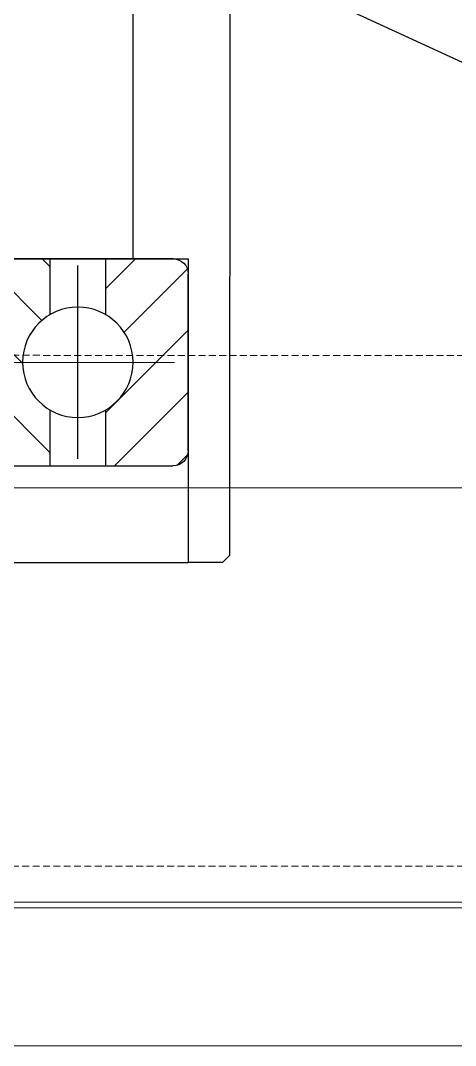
# Model space of a CAD drawing. Header units: millimetres. Extents: x 845401 to 948039, y 511594 to 550263.
# Drawn here: x 909419 to 909450.6, y 536001.3 to 536075.6 of the extents above; entities that cross this region are included whole.
import ezdxf

# ---------------------------------------------------------------- set-up
doc = ezdxf.new("R2010")
doc.units = ezdxf.units.MM
doc.linetypes.add('CENTER', pattern=[0])
doc.linetypes.add('DASHED', pattern=[0.75, 0.5, -0.25])
for name, color, linetype in [('00', 7, 'Continuous'), ('1轮廓实线层', 7, 'Continuous'), ('3中心线层', 1, 'CENTER'), ('4文字层', 3, 'Continuous'), ('4虚线层', 6, 'DASHED'), ('5剖面线层', 2, 'Continuous')]:
    doc.layers.add(name, color=color, linetype=linetype)
doc.layers.add('A-剖-0.10mm.......SECT-L01', color=255, linetype='Continuous', lineweight=18)
doc.layers.add('物流设备', color=7, linetype='Continuous', lineweight=5)

# ---------------------------------------------------------------- blocks, each defined once
blk = doc.blocks.new('6304')
at = {"layer": '5剖面线层'}
h = blk.add_hatch(dxfattribs=at)
h.set_pattern_fill('ANSI31', color=256, style=0)
h.set_pattern_definition([(45, (1622.417437906445, 1392.47649229401), (-2.245064030267288, 2.245064030267288), [])])
edge = h.paths.add_edge_path()
edge.add_line((1637.417437906445, 1412.47649229401), (1635.417437906445, 1412.47649229401))
edge.add_line((1635.417437906445, 1412.47649229401), (1633.381539521583, 1412.47649229401))
edge.add_arc((1629.917437906445, 1410.47649229401), 4.000000000000039, 29.99999999999891, 149.9999999999992)
edge.add_line((1626.453336291308, 1412.47649229401), (1622.417437906445, 1412.47649229401))
edge.add_line((1622.417437906445, 1412.47649229401), (1622.417437906445, 1417.37649229401))
edge.add_arc((1623.517437906445, 1417.37649229401), 1.100000000000001, 90, 180, ccw=False)
edge.add_line((1623.517437906445, 1418.47649229401), (1636.317437906445, 1418.47649229401))
edge.add_arc((1636.317437906445, 1417.37649229401), 1.1, 360, 90, ccw=False)
edge.add_line((1637.417437906445, 1417.37649229401), (1637.417437906445, 1412.47649229401))
h = blk.add_hatch(dxfattribs=at)
h.set_pattern_fill('ANSI31', color=256, angle=90, style=0)
h.set_pattern_definition([(135, (1622.417437906445, 1392.47649229401), (-2.245064030267288, -2.245064030267288), [])])
edge = h.paths.add_edge_path()
edge.add_line((1622.417437906445, 1408.47649229401), (1626.453336291308, 1408.47649229401))
edge.add_arc((1629.917437906445, 1410.47649229401), 3.999999999999996, 210.0000000000005, 330.0000000000009)
edge.add_line((1633.381539521583, 1408.47649229401), (1637.417437906445, 1408.47649229401))
edge.add_line((1637.417437906445, 1408.47649229401), (1637.417437906445, 1403.57649229401))
edge.add_arc((1636.317437906445, 1403.57649229401), 1.1, 270, 360, ccw=False)
edge.add_line((1636.317437906445, 1402.47649229401), (1623.517437906445, 1402.47649229401))
edge.add_arc((1623.517437906445, 1403.57649229401), 1.1, 180, 270, ccw=False)
edge.add_line((1622.417437906445, 1403.57649229401), (1622.417437906445, 1408.47649229401))
at = {"layer": '1轮廓实线层'}
for p, q in [((1622.417437906445, 1392.47649229401), (1622.417437906445, 1417.37649229401)), ((1637.417437906445, 1417.37649229401), (1637.417437906445, 1392.47649229401)), ((1637.417437906445, 1412.47649229401), (1635.417437906445, 1412.47649229401)), ((1622.417437906445, 1408.47649229401), (1626.453336291308, 1408.47649229401)), ((1633.381539521583, 1408.47649229401), (1637.417437906445, 1408.47649229401))]:
    blk.add_line(p, q, dxfattribs=at)
for points in [[(1623.517437906445, 1418.47649229401), (1636.317437906445, 1418.47649229401)], [(1626.453336291308, 1412.47649229401), (1622.417437906445, 1412.47649229401), (1622.417437906445, 1417.37649229401)], [(1637.417437906445, 1417.37649229401), (1637.417437906445, 1412.47649229401)], [(1635.417437906445, 1412.47649229401), (1633.381539521583, 1412.47649229401)]]:
    blk.add_lwpolyline(points, dxfattribs=at)
blk.add_circle((1629.917437906445, 1410.47649229401), 4, dxfattribs=at)
for centre, radius, start, end in [((1623.517437906445, 1417.37649229401), 1.100000000000001, 90, 180), ((1636.317437906445, 1417.37649229401), 1.1, 0, 90)]:
    blk.add_arc(centre, radius, start, end, dxfattribs=at)
at = {"layer": '3中心线层'}
for p, q in [((1629.917437906445, 1403.47649229401), (1629.917437906445, 1417.47649229401)), ((1622.917437906445, 1410.47649229401), (1636.917437906445, 1410.47649229401))]:
    blk.add_line(p, q, dxfattribs=at)
blk = doc.blocks.new('*U100478')
at = {"color": 7, "linetype": 'Continuous', "lineweight": 25}
for p, q in [((-2987.194722563997, 1636.517723920902), (-2987.194722563997, 427.5177239209016)), ((-2980.194722563997, 449.0177239209017), (-2980.194722563997, 1615.017723920902)), ((-2984.194722563997, 449.0177239209017), (-2984.194722563997, 434.0177239209017)), ((-2982.194722563997, 449.0177239209017), (-2984.194722563997, 449.0177239209017)), ((-2934.194722563997, 449.0177239209017), (-2982.194722563997, 449.0177239209017)), ((-2984.194722563997, 434.0177239209017), (-2984.194722563997, 427.0177239209017)), ((-2986.694722563997, 427.0177239209017), (-2987.194722563997, 427.5177239209016)), ((-2986.694722563997, 427.0177239209017), (-2984.194722563997, 427.0177239209017)), ((-2932.194722563997, 427.0177239209017), (-2984.194722563997, 427.0177239209017)), ((-1886.941660694127, 402.020036706926), (-3021.694725842257, 402.0200517645731))]:
    blk.add_line(p, q, dxfattribs=at)
at = {"layer": '1轮廓实线层'}
for p, q in [((-2869.694721193084, 402.0201089850352), (-3094.6947226832, 402.0201089850325)), ((-2869.694721193084, 392.0201092085526), (-3094.6947226832, 392.0201092085499))]:
    blk.add_line(p, q, dxfattribs=at)
at = {"layer": '4虚线层', "linetype": 'DASHED', "lineweight": 18}
for p, q in [((-1889.941660694127, 442.020036706926), (-3018.694725842257, 442.0200517645731)), ((-1886.941660694127, 405.020036706926), (-3021.694725842257, 405.0200517645731))]:
    blk.add_line(p, q, dxfattribs=at)
at = {"rotation": 90}
blk.add_blockref('6304', (-1565.718230269987, -1188.399713985544), dxfattribs=at)
blk = doc.blocks.new('*U100569')
at = {"color": 1}
blk.add_lwpolyline([(0, -630), (7920.603380136075, -630), (7920.603380136075, 630), (0, 630)], close=True, dxfattribs=at)
at = {"color": 4}
blk.add_lwpolyline([(0, -600), (7920.603380136075, -600), (7920.603380136075, 600), (0, 600)], close=True, dxfattribs=at)
at = {"color": 2}
blk.add_lwpolyline([(0, -630), (7920.603380136075, -630), (7920.603380136075, -830), (0, -830)], close=True, dxfattribs=at)
for tag, p in [('设备编号', (485.2384934027214, 55.2877136208408)), ('设备高度', (489.7486322444456, -155.5627289135591))]:
    blk.add_attdef(tag, p, '', height=100)
at = {"flags": 1}
blk.add_attdef('设备类型', (14421.90417558989, -37.08342335998668), '', height=100, dxfattribs=at)
blk = doc.blocks.new('C线')
at = {"layer": '4文字层'}
blk.add_line((990089.0752778226, 475479.7228699229, 12.68781082395013), (991453.5125280139, 474849.0382476056, 12.68781082395013), dxfattribs=at)
at = {"xscale": -1, "rotation": 359.9712527628268}
blk.add_blockref('*U100478', (988316.6164898579, 474448.5919753583, 12.68781082395013), dxfattribs=at)
at = {"layer": '物流设备', "color": 0}
blk.add_blockref('*U100569', (986088.0800278853, 475479.5155045651, 25.37562164790397), dxfattribs=at)
blk = doc.blocks.new('BC线平台')
at = {"layer": 'A-剖-0.10mm.......SECT-L01'}
h = blk.add_hatch(dxfattribs=at)
h.set_pattern_fill('CROSS', color=2, scale=50)
h.set_pattern_definition([(0, (691447.8688909085, 341554.8450790223), (317.5, 317.5), [158.75, -476.25]), (90, (691527.2438909085, 341475.4700790223), (-317.5, 317.5), [158.75, -476.25])])
h.paths.add_polyline_path([(786169.7200223003, 367097.0429448874), (791174.1308098759, 367097.0429448874), (791174.1308098759, 370095.4212002061), (786169.7200223003, 370095.4212002061)])

msp = doc.modelspace()

# ---------------------------------------------------------------- block references
at = {"layer": '00'}
for name, p in [('BC线平台', (120688.3449249256, 168041.3077371365, -0.9755150259396466)), ('C线', (-81869.82948779198, 61162.216735519))]:
    msp.add_blockref(name, p, dxfattribs=at)

doc.saveas('drawing.dxf')
